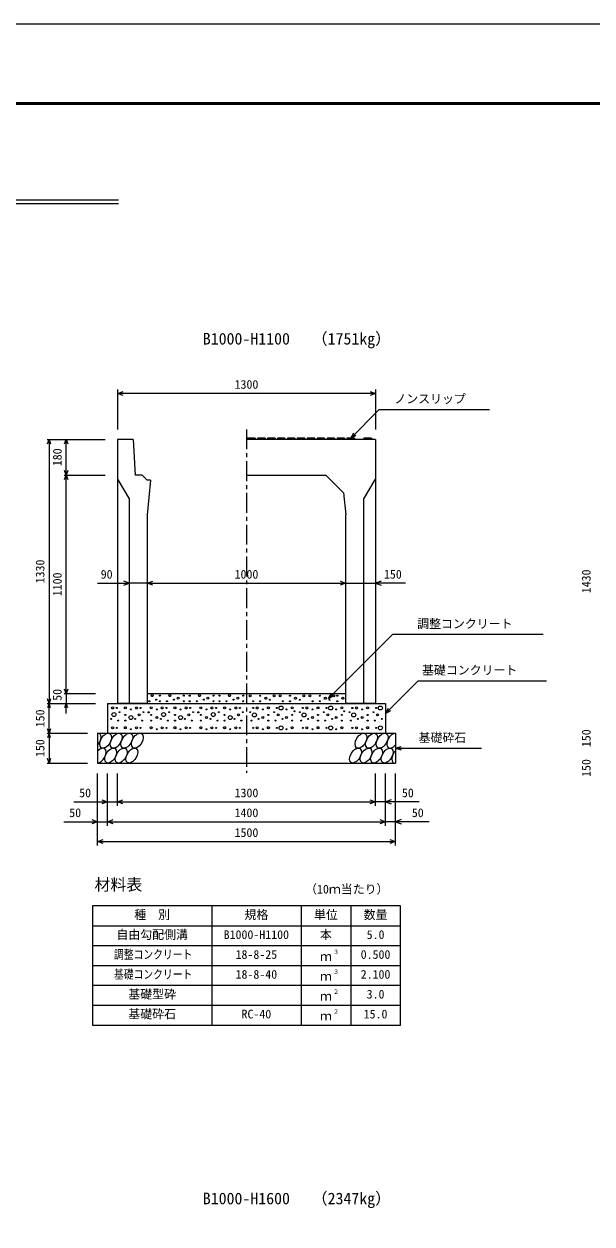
# Model space of a CAD drawing. Units: millimetres, scale not verified. Extents: x -16800 to 16800, y -5940 to 5940.
# Drawn here: x 10030 to 12890, y -104 to 5940 of the extents above; entities that cross this region are included whole.
import ezdxf
from ezdxf.enums import TextEntityAlignment as Align

# ---------------------------------------------------------------- set-up
doc = ezdxf.new("R2010")
doc.units = ezdxf.units.MM
doc.header["$LTSCALE"] = 20
doc.linetypes.add('CHAIN1', pattern=[8, 5, -1, 1, -1])
for name, color, linetype, lineweight in [('0-0_DIM', 7, 'Continuous', 25), ('0-1_Defpoints', 5, 'Continuous', 25), ('0-2_HATCH', 6, 'Continuous', 25), ('0-3_HYO', 3, 'Continuous', 25), ('0-4_HYO2', 4, 'Continuous', 25), ('0-5_OUTLINE', 3, 'Continuous', 25), ('0-6_TXT', 7, 'Continuous', 25), ('0-7_WAKU', 3, 'Continuous', 25)]:
    doc.layers.add(name, color=color, linetype=linetype, lineweight=lineweight)
doc.styles.add('ＭＳ ゴシック', font='')
doc.styles.get('ＭＳ ゴシック').set_extended_font_data('MS Gothic')

msp = doc.modelspace()

# ---------------------------------------------------------------- linework, layer by layer
at = {"layer": '0-0_DIM'}
for p, q in [((10500.08, 4099.68), (10500.08, 3897.94)), ((11800.08, 4079.68), (10500.08, 4079.68)), ((11800.08, 4099.68), (11800.08, 3897.94)), ((11674.88, 3854.44), (11817.09, 3996.65)), ((12373.98, 3996.65), (11817.09, 3996.65)), ((11674.88, 3854.44), (11689.88, 3880.42)), ((11674.88, 3854.44), (11700.86, 3869.44)), ((10145.8, 3847.94), (10439.13, 3847.94)), ((10155.8, 3847.94), (10155.8, 2517.94)), ((10242.46, 3667.94), (10242.46, 3847.94)), ((10232.46, 3667.94), (10439.13, 3667.94)), ((10242.46, 2567.94), (10242.46, 3667.94)), ((10400.45, 3123.39), (10560, 3123.39)), ((10650, 3123.39), (10560, 3123.39)), ((10650, 3123.39), (11650, 3123.39)), ((11650, 3123.39), (11800, 3123.39)), ((11950, 3123.39), (11800, 3123.39)), ((12013.65, 2631.62), (11850, 2467.96)), ((12013.65, 2631.62), (12660.53, 2631.62)), ((10232.46, 2567.94), (10389.13, 2567.94)), ((10242.46, 2567.94), (10242.46, 2517.94)), ((11562.94, 2542.96), (11577.94, 2568.94)), ((11562.94, 2542.96), (11588.92, 2557.96)), ((10145.8, 2517.94), (10389.13, 2517.94)), ((10155.8, 2367.94), (10155.8, 2517.94)), ((10242.46, 2467.94), (10242.46, 2517.94)), ((11850, 2467.96), (11865, 2493.94)), ((11850, 2467.96), (11875.98, 2482.96)), ((10145.8, 2367.94), (10350, 2367.94)), ((10155.8, 2367.94), (10155.8, 2217.94)), ((11900, 2292.96), (11928.98, 2300.73)), ((11900, 2292.96), (12333.31, 2292.96)), ((11900, 2292.96), (11928.98, 2285.2)), ((10145.8, 2217.94), (10350, 2217.94)), ((10400, 1802.42), (10400, 2164.77)), ((10450, 1902.42), (10450, 2164.77)), ((10500, 2002.42), (10500, 2164.77)), ((11800, 2002.42), (11800, 2164.77)), ((11850, 1902.42), (11850, 2164.77)), ((11900, 1802.42), (11900, 2164.77)), ((10280, 2022.42), (10500, 2022.42)), ((10500, 2022.42), (11800, 2022.42)), ((12020, 2022.42), (11800, 2022.42)), ((10230, 1922.42), (10450, 1922.42)), ((10450, 1922.42), (11850, 1922.42)), ((12070, 1922.42), (11850, 1922.42)), ((10400, 1822.42), (11900, 1822.42))]:
    msp.add_line(p, q, dxfattribs=at)
at = {"layer": '0-0_DIM', "linetype": 'CHAIN1'}
msp.add_line((11150, 3897.94), (11150, 2167.94), dxfattribs=at)
at = {"layer": '0-0_DIM'}
for points in [[(10528.3, 4069.42), (10500.11, 4079.68), (10528.3, 4089.94)], [(11771.92, 4089.94), (11800.11, 4079.68), (11771.92, 4069.42)], [(10147.59, 3825.39), (10155.8, 3847.94), (10164.01, 3825.39)], [(10234.26, 3825.39), (10242.46, 3847.94), (10250.67, 3825.39)], [(10250.67, 3690.49), (10242.46, 3667.94), (10234.26, 3690.49)], [(10234.26, 3645.39), (10242.46, 3667.94), (10250.67, 3645.39)], [(10531.81, 3113.12), (10560, 3123.39), (10531.81, 3133.65)], [(10678.19, 3113.12), (10650, 3123.39), (10678.19, 3133.65)], [(11621.81, 3133.65), (11650, 3123.39), (11621.81, 3113.12)], [(11828.19, 3133.65), (11800, 3123.39), (11828.19, 3113.12)], [(11562.94, 2542.96), (11887.4, 2867.43), (12643.02, 2867.43)], [(10164.01, 2540.49), (10155.8, 2517.94), (10147.59, 2540.49)], [(10250.67, 2590.49), (10242.46, 2567.94), (10234.26, 2590.49)], [(10164.01, 2495.39), (10155.8, 2517.94), (10147.59, 2495.39)], [(10250.67, 2495.39), (10242.46, 2517.94), (10234.26, 2495.39)], [(10164.01, 2390.49), (10155.8, 2367.94), (10147.59, 2390.49)], [(10164.01, 2345.39), (10155.8, 2367.94), (10147.59, 2345.39)], [(10164.01, 2240.49), (10155.8, 2217.94), (10147.59, 2240.49)], [(10421.81, 2032.68), (10450, 2022.42), (10421.81, 2012.16)], [(10528.19, 2012.16), (10500, 2022.42), (10528.19, 2032.68)], [(11771.81, 2032.68), (11800, 2022.42), (11771.81, 2012.16)], [(11878.19, 2032.68), (11850, 2022.42), (11878.19, 2012.16)], [(10371.81, 1932.68), (10400, 1922.42), (10371.81, 1912.16)], [(10478.19, 1912.16), (10450, 1922.42), (10478.19, 1932.68)], [(11821.81, 1932.68), (11850, 1922.42), (11821.81, 1912.16)], [(11928.19, 1932.68), (11900, 1922.42), (11928.19, 1912.16)], [(10428.19, 1812.16), (10400, 1822.42), (10428.19, 1832.68)], [(11871.81, 1832.68), (11900, 1822.42), (11871.81, 1812.16)]]:
    msp.add_lwpolyline(points, dxfattribs=at)
at = {"layer": '0-1_Defpoints'}
msp.add_lwpolyline([(0, -5940), (16800, -5940), (16800, 5940), (0, 5940)], close=True, dxfattribs=at)
at = {"layer": '0-2_HATCH'}
for p, q in [((11193.88, 3854.44), (11194.88, 3847.94)), ((11243.38, 3854.45), (11244.38, 3847.95)), ((11293.88, 3854.44), (11294.88, 3847.94)), ((11343.38, 3854.45), (11344.38, 3847.95)), ((11393.88, 3854.44), (11394.88, 3847.94)), ((11443.38, 3854.44), (11444.38, 3847.94)), ((11493.88, 3854.44), (11494.88, 3847.94)), ((11543.38, 3854.44), (11544.38, 3847.94)), ((11593.88, 3854.44), (11594.88, 3847.94)), ((11643.88, 3854.44), (11644.88, 3847.94)), ((11693.88, 3854.44), (11694.88, 3847.94)), ((11778.88, 3854.44), (11779.88, 3847.94))]:
    msp.add_line(p, q, dxfattribs=at)
for points in [[(11193.88, 3854.44), (11155.88, 3854.44), (11154.88, 3847.94)], [(11243.38, 3854.45), (11205.38, 3854.45), (11204.38, 3847.95)], [(11293.88, 3854.44), (11255.88, 3854.44), (11254.88, 3847.94)], [(11343.38, 3854.45), (11305.38, 3854.45), (11304.38, 3847.95)], [(11393.88, 3854.44), (11355.88, 3854.44), (11354.88, 3847.94)], [(11443.38, 3854.44), (11405.38, 3854.44), (11404.38, 3847.94)], [(11493.88, 3854.44), (11455.88, 3854.44), (11454.88, 3847.94)], [(11543.38, 3854.44), (11505.38, 3854.44), (11504.38, 3847.94)], [(11593.88, 3854.44), (11555.88, 3854.44), (11554.88, 3847.94)], [(11643.88, 3854.44), (11605.88, 3854.44), (11604.88, 3847.94)], [(11693.88, 3854.44), (11655.88, 3854.44), (11654.88, 3847.94)], [(11778.88, 3854.44), (11740.88, 3854.44), (11739.88, 3847.94)]]:
    msp.add_lwpolyline(points, dxfattribs=at)
for centre, radius in [((10674.86, 2557.25), 5), ((10695.89, 2537.11), 2.5), ((10713.97, 2557.25), 2.5), ((10763.88, 2557.25), 5), ((10784.9, 2537.11), 2.5), ((10805.93, 2544.12), 5), ((10833.97, 2557.25), 2.5), ((10863.97, 2557.25), 2.5), ((10913.88, 2557.25), 5), ((10934.9, 2537.11), 2.5), ((10955.93, 2544.12), 5), ((10983.97, 2557.25), 2.5), ((11013.97, 2557.25), 2.5), ((11063.88, 2557.25), 5), ((11084.9, 2537.11), 2.5), ((11105.93, 2544.12), 5), ((11133.97, 2557.25), 2.5), ((11169.13, 2556.97), 5), ((11219.04, 2556.97), 2.5), ((11247.08, 2543.83), 5), ((11268.11, 2536.83), 2.5), ((11289.13, 2556.97), 5), ((11319.13, 2556.97), 5), ((11369.04, 2556.97), 2.5), ((11397.08, 2543.83), 5), ((11418.11, 2536.83), 2.5), ((11439.13, 2556.97), 5), ((11469.13, 2556.97), 5), ((11519.04, 2556.97), 2.5), ((11547.08, 2543.83), 5), ((11568.11, 2536.83), 2.5), ((11589.13, 2556.97), 5), ((11607.34, 2556.97), 2.5), ((11635.38, 2543.83), 5), ((10476.04, 2495.12), 5), ((10497.07, 2495.12), 2.5), ((10539.97, 2495.99), 5), ((10568.01, 2488.11), 2.5), ((10596.04, 2495.12), 5), ((10617.07, 2495.12), 2.5), ((10660.84, 2529.24), 2.5), ((10669.97, 2495.99), 5), ((10698.01, 2488.11), 2.5), ((10713.97, 2529.24), 2.5), ((10726.04, 2495.12), 5), ((10747.07, 2495.12), 2.5), ((10749.86, 2529.24), 2.5), ((10789.97, 2495.99), 5), ((10818.01, 2488.11), 2.5), ((10833.97, 2529.24), 2.5), ((10846.04, 2495.12), 5), ((10863.97, 2529.24), 2.5), ((10867.07, 2495.12), 2.5), ((10899.86, 2529.24), 2.5), ((10919.97, 2495.99), 5), ((10948.01, 2488.11), 2.5), ((10976.04, 2495.12), 5), ((10983.97, 2529.24), 2.5), ((10997.07, 2495.12), 2.5), ((11013.97, 2529.24), 2.5), ((11039.97, 2495.99), 5), ((11049.86, 2529.24), 2.5), ((11068.01, 2488.11), 2.5), ((11096.04, 2495.12), 5), ((11117.07, 2495.12), 2.5), ((11133.97, 2529.24), 2.5), ((11182.93, 2495.12), 2.5), ((11183.15, 2528.95), 2.5), ((11203.96, 2495.12), 5), ((11219.04, 2528.95), 2.5), ((11231.99, 2488.11), 2.5), ((11260.03, 2495.99), 5), ((11302.93, 2495.12), 2.5), ((11323.96, 2495.12), 10), ((11333.15, 2528.95), 2.5), ((11351.99, 2488.11), 2.5), ((11369.04, 2528.95), 2.5), ((11380.03, 2495.99), 5), ((11391.37, 2478.42), 2.5), ((11432.93, 2495.12), 2.5), ((11453.96, 2495.12), 5), ((11481.99, 2488.11), 2.5), ((11483.15, 2528.95), 2.5), ((11510.03, 2495.99), 5), ((11519.04, 2528.95), 2.5), ((11552.93, 2495.12), 2.5), ((11573.96, 2495.12), 10), ((11601.99, 2488.11), 2.5), ((11607.34, 2528.95), 2.5), ((11630.03, 2495.99), 5), ((11641.37, 2478.42), 2.5), ((11682.93, 2495.12), 2.5), ((11703.96, 2495.12), 5), ((11731.99, 2488.11), 2.5), ((11760.03, 2495.99), 5), ((11802.93, 2495.12), 2.5), ((11823.96, 2495.12), 10), ((10469.03, 2439.96), 2.5), ((10482.58, 2462.1), 10), ((10504.08, 2432.08), 2.5), ((10511.09, 2474.1), 2.5), ((10539.97, 2460.1), 2.5), ((10539.97, 2432.08), 2.5), ((10568.01, 2446.97), 10), ((10589.03, 2439.96), 2.5), ((10610.06, 2460.1), 5), ((10624.08, 2432.08), 2.5), ((10631.09, 2474.1), 2.5), ((10657.55, 2473.2), 2.5), ((10669.97, 2460.1), 2.5), ((10669.97, 2432.08), 2.5), ((10698.01, 2446.97), 5), ((10719.03, 2439.96), 2.5), ((10732.58, 2462.1), 10), ((10754.08, 2432.08), 2.5), ((10761.09, 2474.1), 2.5), ((10789.97, 2460.1), 2.5), ((10789.97, 2432.08), 2.5), ((10818.01, 2446.97), 10), ((10839.03, 2439.96), 2.5), ((10860.06, 2460.1), 5), ((10874.08, 2432.08), 2.5), ((10881.09, 2474.1), 2.5), ((10907.55, 2473.2), 2.5), ((10919.97, 2460.1), 2.5), ((10919.97, 2432.08), 2.5), ((10948.01, 2446.97), 5), ((10969.03, 2439.96), 2.5), ((10982.58, 2462.1), 10), ((11004.08, 2432.08), 2.5), ((11011.09, 2474.1), 2.5), ((11039.97, 2460.1), 2.5), ((11039.97, 2432.08), 2.5), ((11068.01, 2446.97), 10), ((11089.03, 2439.96), 2.5), ((11110.06, 2460.1), 5), ((11124.08, 2432.08), 2.5), ((11131.09, 2474.1), 2.5), ((11168.91, 2474.1), 2.5), ((11175.92, 2432.08), 2.5), ((11189.94, 2460.1), 10), ((11210.97, 2439.96), 2.5), ((11231.99, 2446.97), 5), ((11260.03, 2460.1), 2.5), ((11260.03, 2432.08), 2.5), ((11288.91, 2474.1), 2.5), ((11295.92, 2432.08), 2.5), ((11309.94, 2460.1), 5), ((11330.97, 2439.96), 2.5), ((11351.99, 2446.97), 5), ((11380.03, 2460.1), 2.5), ((11380.03, 2432.08), 2.5), ((11418.91, 2474.1), 2.5), ((11425.92, 2432.08), 2.5), ((11439.94, 2460.1), 10), ((11460.97, 2439.96), 2.5), ((11481.99, 2446.97), 5), ((11510.03, 2460.1), 2.5), ((11510.03, 2432.08), 2.5), ((11538.91, 2474.1), 2.5), ((11545.92, 2432.08), 2.5), ((11559.94, 2460.1), 5), ((11580.97, 2439.96), 2.5), ((11601.99, 2446.97), 5), ((11630.03, 2460.1), 2.5), ((11630.03, 2432.08), 2.5), ((11668.91, 2474.1), 2.5), ((11675.92, 2432.08), 2.5), ((11689.94, 2460.1), 10), ((11710.97, 2439.96), 2.5), ((11731.99, 2446.97), 5), ((11760.03, 2460.1), 2.5), ((11760.03, 2432.08), 2.5), ((11788.91, 2474.1), 2.5), ((11795.92, 2432.08), 2.5), ((11809.94, 2460.1), 5), ((11830.97, 2439.96), 2.5), ((10476.04, 2395.12), 5), ((10497.07, 2395.12), 2.5), ((10539.97, 2395.99), 5), ((10568.01, 2388.11), 2.5), ((10596.04, 2395.12), 5), ((10617.07, 2395.12), 2.5), ((10669.97, 2395.99), 5), ((10698.01, 2388.11), 2.5), ((10726.04, 2395.12), 5), ((10747.07, 2395.12), 2.5), ((10789.97, 2395.99), 5), ((10818.01, 2388.11), 2.5), ((10846.04, 2395.12), 5), ((10867.07, 2395.12), 2.5), ((10919.97, 2395.99), 5), ((10948.01, 2388.11), 2.5), ((10976.04, 2395.12), 5), ((10997.07, 2395.12), 2.5), ((11039.97, 2395.99), 5), ((11068.01, 2388.11), 2.5), ((11096.04, 2395.12), 5), ((11117.07, 2395.12), 2.5), ((11182.93, 2395.12), 2.5), ((11203.96, 2395.12), 5), ((11231.99, 2388.11), 2.5), ((11260.03, 2395.99), 5), ((11302.93, 2395.12), 2.5), ((11323.96, 2395.12), 10), ((11351.99, 2388.11), 2.5), ((11380.03, 2395.99), 5), ((11432.93, 2395.12), 2.5), ((11453.96, 2395.12), 5), ((11481.99, 2388.11), 2.5), ((11510.03, 2395.99), 5), ((11552.93, 2395.12), 2.5), ((11573.96, 2395.12), 10), ((11601.99, 2388.11), 2.5), ((11630.03, 2395.99), 5), ((11682.93, 2395.12), 2.5), ((11703.96, 2395.12), 5), ((11731.99, 2388.11), 2.5), ((11760.03, 2395.99), 5), ((11802.93, 2395.12), 2.5), ((11823.96, 2395.12), 10)]:
    msp.add_circle(centre, radius, dxfattribs=at)
for centre, start_param, end_param in [((10387.64, 2330.42), 4.385593, 6.6745444), ((11886.14, 2330.42), 0.3357715, 4.4411806), ((10412.96, 2255.43), 3.5111464, 7.548991), ((11911.46, 2255.43), 1.2110787, 3.5658734)]:
    msp.add_ellipse(centre, major_axis=(21.81, 35.31), ratio=0.5792, start_param=start_param, end_param=end_param, dxfattribs=at)
for centre in [(10440.84, 2330.42), (10494.05, 2330.42), (10547.26, 2330.42), (10600.47, 2330.42), (11726.51, 2330.42), (11779.72, 2330.42), (11832.93, 2330.42), (10466.16, 2255.43), (10519.37, 2255.43), (10572.58, 2255.43), (11698.63, 2255.43), (11751.84, 2255.43), (11805.04, 2255.43), (11858.25, 2255.43)]:
    msp.add_ellipse(centre, major_axis=(21.81, 35.31), ratio=0.5792, dxfattribs=at)
at = {"layer": '0-3_HYO'}
for p, q in [((10975, 1498.47), (10975, 898.47)), ((11425, 1498.47), (11425, 898.47)), ((11675, 1498.47), (11675, 898.47)), ((10375, 1398.47), (11925, 1398.47))]:
    msp.add_line(p, q, dxfattribs=at)
msp.add_lwpolyline([(10375, 898.47), (11925, 898.47), (11925, 1498.47), (10375, 1498.47)], close=True, dxfattribs=at)
at = {"layer": '0-4_HYO2'}
for p, q in [((10375, 1298.47), (11925, 1298.47)), ((10375, 1198.47), (11925, 1198.47)), ((10375, 1098.47), (11925, 1098.47)), ((10375, 998.47), (11925, 998.47))]:
    msp.add_line(p, q, dxfattribs=at)
at = {"layer": '0-5_OUTLINE'}
for p, q in [((10580, 3847.94), (10500, 3847.94)), ((10500, 3847.94), (10500, 2517.94)), ((10580, 3847.94), (10590, 3667.94)), ((11800, 3847.94), (11150, 3847.94)), ((11800, 3847.94), (11800, 2517.94)), ((10500, 3647.94), (10560, 3547.94)), ((10625, 3667.94), (10590, 3667.94)), ((10625, 3667.94), (10650, 3642.94)), ((10667.5, 3642.94), (10650, 3467.94)), ((10667.5, 3642.94), (10650, 3642.94)), ((11150, 3667.94), (11550, 3667.94)), ((11550, 3667.94), (11638.89, 3579.05)), ((11740, 3547.94), (11800, 3647.94)), ((11638.89, 3579.05), (11650, 3467.94)), ((10560, 3547.94), (10560, 2517.94)), ((11740, 2517.94), (11740, 3547.94)), ((10650, 3467.94), (10650, 2517.94)), ((11650, 2517.94), (11650, 3467.94)), ((10650, 2567.94), (11650, 2567.94)), ((10450, 2517.94), (11850, 2517.94)), ((10450, 2517.94), (10450, 2367.94)), ((10650, 2517.94), (10500, 2517.94)), ((11800, 2517.94), (11650, 2517.94)), ((11850, 2517.94), (11850, 2367.94)), ((10400, 2367.94), (11900, 2367.94)), ((10400, 2367.94), (10400, 2217.94)), ((11900, 2367.94), (11900, 2217.94)), ((10400, 2217.94), (11900, 2217.94))]:
    msp.add_line(p, q, dxfattribs=at)
at = {"layer": '0-6_TXT'}
for p, q in [((6294.97, 5054.39), (10505.03, 5054.39)), ((6294.97, 5035.19), (10505.03, 5035.19))]:
    msp.add_line(p, q, dxfattribs=at)
at = {"layer": '0-7_WAKU', "lineweight": 50}
msp.add_lwpolyline([(400, -5540), (16400, -5540), (16400, 5540), (400, 5540)], close=True, dxfattribs=at)

# ---------------------------------------------------------------- texts
at = {"layer": '0-0_DIM', "style": 'ＭＳ ゴシック'}
for s, p in [('1300', (11090.08, 4089.68)), ('ノンスリップ', (11894.4, 4016.83)), ('90', (10416.03, 3133.39)), ('1000', (11090, 3133.39)), ('150', (11842.02, 3133.39)), ('調整コンクリート', (12009.46, 2883.85)), ('基礎コンクリート', (12033.65, 2650.35)), ('基礎砕石', (12016.32, 2310.13)), ('50', (10307.56, 2032.42)), ('1300', (11090, 2032.42)), ('50', (11932.44, 2032.42)), ('50', (10257.56, 1932.42)), ('1400', (11090, 1932.42)), ('50', (11982.44, 1932.42)), ('1500', (11090, 1832.42))]:
    msp.add_text(s, height=43.99, dxfattribs=at).set_placement(p, align=Align.BOTTOM_LEFT)
for s, p in [('180', (10232.46, 3712.94)), ('1330', (10145.8, 3122.94)), ('1100', (10232.46, 3057.94)), ('1430', (12895.8, 3072.94)), ('50', (10232.46, 2531.26)), ('150', (10145.8, 2397.94)), ('150', (12895.8, 2297.94)), ('150', (10145.8, 2247.94)), ('150', (12895.8, 2147.94))]:
    msp.add_text(s, height=43.99, rotation=90, dxfattribs=at).set_placement(p, align=Align.BOTTOM_LEFT)
at = {"layer": '0-6_TXT', "style": 'ＭＳ ゴシック'}
for s, height, p in [('B1000-H1100', 58.65, (10930, 4307.94)), ('（1751kg）', 58.65, (11478.37, 4307.94)), ('材料表', 58.65, (10385, 1558.48)), ('（10ｍ当たり）', 43.99, (11445, 1547.47)), ('種\u3000別', 43.99, (10585, 1418.47)), ('規格', 43.99, (11140, 1418.47)), ('単位', 43.99, (11490, 1418.47)), ('数量', 43.99, (11740, 1418.47)), ('自由勾配側溝', 43.99, (10495, 1318.47)), ('B1000-H1100', 43.99, (11035, 1318.47)), ('本', 43.99, (11520, 1318.47)), ('5.0', 43.99, (11755, 1318.47)), ('18-8-25', 43.99, (11095, 1218.47)), ('３', 21.99, (11585.54, 1248.84)), ('0.500', 43.99, (11725, 1218.47)), ('ｍ', 43.99, (11520, 1208.47)), ('18-8-40', 43.99, (11095, 1118.47)), ('ｍ', 43.99, (11520, 1108.47)), ('３', 21.99, (11585.54, 1148.84)), ('2.100', 43.99, (11725, 1118.47)), ('基礎型砕', 43.99, (10555, 1018.47)), ('ｍ', 43.99, (11520, 1008.47)), ('２', 21.99, (11585.54, 1048.84)), ('3.0', 43.99, (11755, 1018.47)), ('基礎砕石', 43.99, (10555, 918.47)), ('RC-40', 43.99, (11125, 918.47)), ('２', 21.99, (11585.54, 948.84)), ('15.0', 43.99, (11740, 918.47)), ('ｍ', 43.99, (11520, 908.47)), ('（2347kg）', 58.65, (11478.37, -22.06)), ('B1000-H1600', 58.65, (10930, -22.06))]:
    msp.add_text(s, height=height, dxfattribs=at).set_placement(p, align=Align.BOTTOM_LEFT)
at = {"layer": '0-6_TXT', "style": 'ＭＳ ゴシック', "width": 0.8}
for s, p in [('調整コンクリート', (10483, 1218.47)), ('基礎コンクリート', (10483, 1118.47))]:
    msp.add_text(s, height=43.99, dxfattribs=at).set_placement(p, align=Align.BOTTOM_LEFT)

doc.saveas('drawing.dxf')
